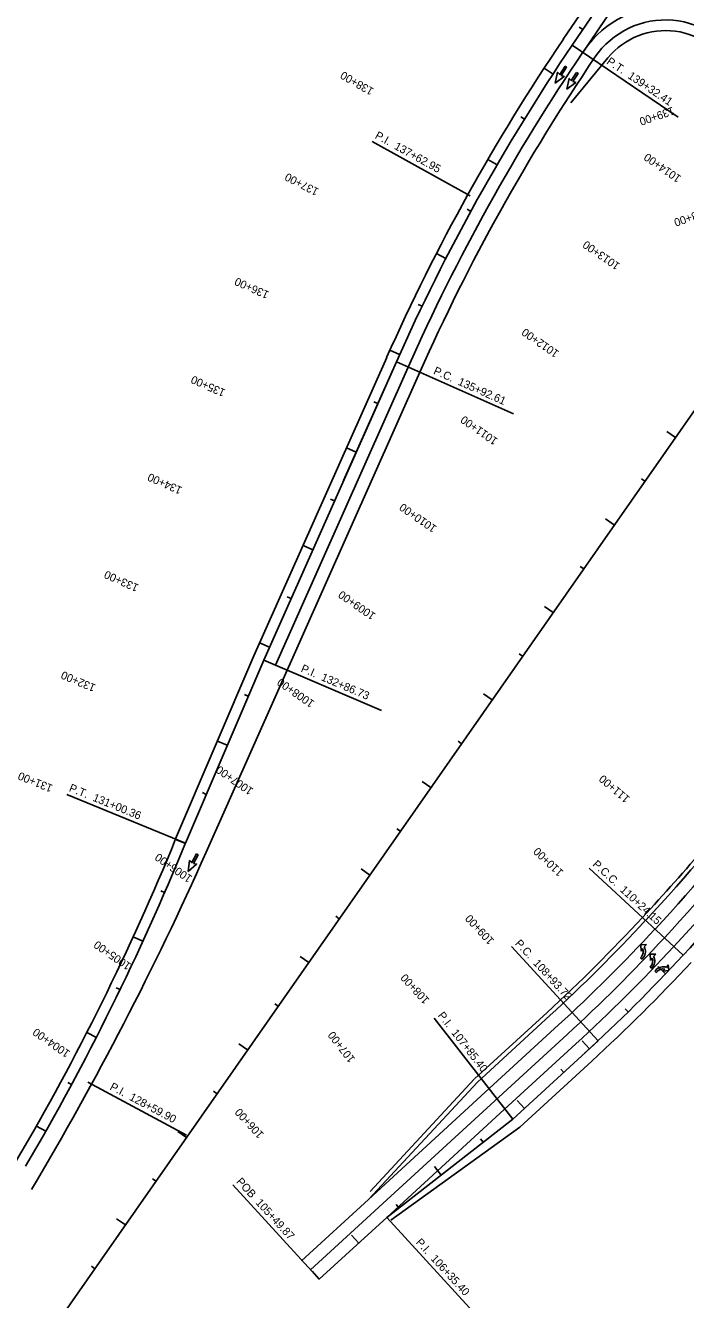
# Model space of a CAD drawing. Extents: x 955284 to 958152, y 796315 to 801506.
# Drawn here: x 956055 to 956673, y 797300 to 798494 of the extents above; entities that cross this region are included whole.
import ezdxf

# ---------------------------------------------------------------- set-up
doc = ezdxf.new("R2010")
doc.units = 0
for name, color, linetype in [('MAIN_P_CONSTCL-Line', 7, 'Continuous'), ('MAIN_P_CONSTCL-PC-PT-Sta-Ldr-Line', 7, 'Continuous'), ('MAIN_P_CONSTCL-PC-PT-Sta-Ldr-Text', 7, 'Continuous'), ('MAIN_P_CONSTCL-Tic-Sta-Line', 7, 'Continuous'), ('MAIN_P_CONSTCL-Tic-Sta-Text', 7, 'Continuous'), ('MAIN_P_EPSHLDR-Line', 7, 'Continuous'), ('MAIN_P_SIDECL-Line', 7, 'Continuous'), ('SIGN_P_SM-Cell', 7, 'Continuous'), ('SIGN_P_SM-Markings', 7, 'Continuous')]:
    doc.layers.add(name, color=color, linetype=linetype)

msp = doc.modelspace()

# ---------------------------------------------------------------- linework, layer by layer
at = {"layer": 'MAIN_P_CONSTCL-Line'}
for p, q in [((956567.2, 798475.4), (956614.7, 798545.6)), ((956278.2, 797899.3), (956402.5, 798178.7)), ((956204.9, 797727.9), (956278.2, 797899.3))]:
    msp.add_line(p, q, dxfattribs=at)
for centre, radius, start, end in [((958161.3, 797396.3), 1925, 145.9027, 156.0165), ((954029.7, 798615.9), 2349.5, 329.5437, 337.7936)]:
    msp.add_arc(centre, radius, start, end, dxfattribs=at)
at = {"layer": 'MAIN_P_CONSTCL-PC-PT-Sta-Ldr-Line'}
for points in [[(956567.2, 798475.4), (956666.6, 798408.1)], [(956471.7, 798334.4), (956379.9, 798385.3)], [(956402.5, 798178.7), (956512.1, 798129.9)], [(956278.2, 797899.3), (956388.5, 797852.1)], [(956204.9, 797727.9), (956093.8, 797773.2)], [(956671.3, 797622.8), (956583.2, 797704.3)], [(956591.5, 797542.5), (956510.4, 797630.9)], [(956511.7, 797469.3), (956437.9, 797563.9)], [(956113.4, 797503.7), (956206, 797454.2)], [(956330.3, 797319.3), (956249.2, 797407.7)], [(956393.4, 797377.1), (956474.5, 797288.6)]]:
    msp.add_lwpolyline(points, dxfattribs=at)
at = {"layer": 'MAIN_P_CONSTCL-Tic-Sta-Line'}
for points in [[(956573.8, 798492.2), (956577.1, 798490)], [(956540.9, 798453.9), (956549.3, 798448.4)], [(956519.1, 798408.3), (956522.5, 798406.2)], [(956488.2, 798368.3), (956496.8, 798363.3)], [(956468.8, 798321.7), (956472.3, 798319.7)], [(956440, 798280.1), (956448.9, 798275.6)], [(956423, 798232.5), (956426.6, 798230.8)], [(956396.4, 798189.6), (956405.5, 798185.5)], [(956381.5, 798141.4), (956385.2, 798139.8)], [(956655.8, 798113.6), (956664, 798107.8)], [(956355.7, 798098.2), (956364.9, 798094.1)], [(956632.1, 798069.1), (956635.3, 798066.8)], [(956340.9, 798050), (956344.5, 798048.4)], [(956598.5, 798031.6), (956606.7, 798025.8)], [(956315.1, 798006.8), (956324.2, 798002.7)], [(956574.8, 797987.1), (956578.1, 797984.9)], [(956300.2, 797958.7), (956303.9, 797957.1)], [(956541.3, 797949.6), (956549.5, 797943.9)], [(956274.4, 797915.4), (956283.6, 797911.4)], [(956517.5, 797905.2), (956520.8, 797902.9)], [(956260.1, 797867), (956263.7, 797865.5)], [(956484, 797867.6), (956492.2, 797861.9)], [(956234.9, 797823.4), (956244.1, 797819.5)], [(956460.3, 797823.2), (956463.6, 797820.9)], [(956426.7, 797785.6), (956434.9, 797779.9)], [(956220.8, 797775.1), (956224.4, 797773.5)], [(956403, 797741.2), (956406.3, 797738.9)], [(956195.5, 797731.3), (956204.8, 797727.5)], [(956369.5, 797703.6), (956377.7, 797697.9)], [(956181.7, 797683), (956185.4, 797681.5)], [(956345.8, 797659.2), (956349, 797656.9)], [(956155.9, 797640), (956165, 797635.8)], [(956312.2, 797621.7), (956320.4, 797615.9)], [(956647.5, 797612.1), (956654.7, 797605.2)], [(956140.1, 797592.3), (956143.7, 797590.6)], [(956288.5, 797577.2), (956291.8, 797574.9)], [(956616.8, 797572.4), (956619.6, 797569.6)], [(956112.5, 797550.4), (956121.4, 797545.8)], [(956254.9, 797539.7), (956263.1, 797534)], [(956576.7, 797542.4), (956583.5, 797535.1)], [(956556.6, 797515.9), (956559.3, 797512.9)], [(956094.6, 797503.5), (956098.1, 797501.6)], [(956231.2, 797495.3), (956234.5, 797493)], [(956515.7, 797486.5), (956522.5, 797479.1)], [(956065.3, 797462.7), (956074, 797457.8)], [(956197.7, 797457.7), (956205.9, 797452)], [(956481.3, 797450.7), (956483.8, 797447.5)], [(956438.2, 797424.7), (956444.3, 797416.8)], [(956174, 797413.3), (956177.3, 797411)], [(956402.4, 797389.2), (956404.9, 797386)], [(956140.4, 797375.7), (956148.6, 797370)], [(956360.5, 797360.5), (956367.3, 797353.1)], [(956116.7, 797331.3), (956120, 797329)], [(956323.6, 797326.6), (956330.3, 797319.3)], [(956323.6, 797326.6), (956330.3, 797319.3)], [(956327.7, 797322.3), (956330.4, 797319.3)]]:
    msp.add_lwpolyline(points, dxfattribs=at)
at = {"layer": 'MAIN_P_EPSHLDR-Line'}
for p, q in [((956558.9, 798481), (956606.5, 798551.2)), ((956600.7, 798463.7), (956565.8, 798421.3)), ((956269, 797903.3), (956393.4, 798182.8)), ((956195.7, 797731.8), (956269, 797903.2)), ((956543.7, 797569.1), (956475.7, 797506.8)), ((956585.6, 797523.4), (956518.2, 797461.6)), ((956377.8, 797401.4), (956475.4, 797506.5)), ((956397.4, 797374.5), (956518.2, 797461.6))]:
    msp.add_line(p, q, dxfattribs=at)
for centre, radius, start, end in [((958161.3, 797396.3), 1935, 145.9027, 156.0165), ((956654.7, 798419.1), 70, 24.578, 140.4351), ((955115.6, 799061.8), 2067.2, 317.2303, 322.185), ((954029.7, 798615.9), 2339.5, 329.5437, 337.7936), ((955507.3, 798699.5), 1533.5, 312.5169, 317.2303), ((955507.3, 798699.5), 1595.5, 312.5169, 317.2303)]:
    msp.add_arc(centre, radius, start, end, dxfattribs=at)
at = {"layer": 'MAIN_P_SIDECL-Line'}
for p, q in [((955423.8, 796332.3), (957282.7, 798993.6)), ((956511.7, 797469.3), (956591.5, 797542.5)), ((956393.4, 797377.1), (956511.7, 797469.3)), ((956330.3, 797319.3), (956393.4, 797377.1))]:
    msp.add_line(p, q, dxfattribs=at)
for centre, radius, start, end in [((955115.6, 799061.8), 2119.2, 317.2303, 321.3335), ((955507.3, 798699.5), 1585.5, 312.5169, 317.2303)]:
    msp.add_arc(centre, radius, start, end, dxfattribs=at)
at = {"layer": 'SIGN_P_SM-Cell'}
for p, q in [((956636.7, 797632.7), (956631.4, 797632.6)), ((956631.4, 797632.6), (956631.7, 797626.7)), ((956631.7, 797626.7), (956633.3, 797628.9)), ((956634.7, 797630.6), (956636.7, 797632.7)), ((956645.5, 797623.8), (956640.2, 797623.7)), ((956640.2, 797623.7), (956640.6, 797617.8)), ((956643.5, 797621.7), (956645.5, 797623.8)), ((956632.1, 797621.3), (956631.3, 797620.4)), ((956631.3, 797620.4), (956632.7, 797619.2)), ((956632.7, 797619.2), (956633.7, 797620.4)), ((956640.9, 797612.4), (956640.2, 797611.5)), ((956640.2, 797611.5), (956641.6, 797610.3)), ((956640.6, 797617.8), (956642.1, 797620)), ((956641.6, 797610.3), (956642.6, 797611.5)), ((956654.1, 797609.7), (956652.1, 797607.9)), ((956657.2, 797613.7), (956655.5, 797611.4)), ((956657.9, 797608.5), (956657.2, 797613.7)), ((956645.6, 797608.9), (956644.6, 797607.7)), ((956644.6, 797607.7), (956645.9, 797606.5)), ((956645.9, 797606.5), (956646.7, 797607.3)), ((956652.1, 797607.9), (956657.9, 797608.5))]:
    msp.add_line(p, q, dxfattribs=at)
for points in [[(956560.6, 798455.6), (956555.7, 798447.9), (956553.6, 798450), (956551.4, 798439.9)], [(956551.4, 798439.9), (956559.7, 798446.2), (956557, 798447.1)], [(956557, 798447.1), (956562, 798454.7), (956560.6, 798455.6)], [(956571.4, 798449.9), (956566.4, 798442.2), (956564.4, 798444.3), (956562.1, 798434.2)], [(956567.8, 798441.3), (956572.7, 798449), (956571.4, 798449.9)], [(956562.1, 798434.2), (956570.5, 798440.5), (956567.8, 798441.3)], [(956215.3, 797717.6), (956211, 797709.5), (956208.8, 797711.4), (956207.5, 797701.1)], [(956212.5, 797708.7), (956216.7, 797716.8), (956215.3, 797717.6)], [(956207.5, 797701.1), (956215.3, 797708.1), (956212.5, 797708.7)]]:
    msp.add_lwpolyline(points, dxfattribs=at)
for centre, major_axis, start_param, end_param in [((956627.2, 797625.3), (4.61, 5.49), 4.713519, 5.907858), ((956627.2, 797625.3), (5.95, 7.09), 4.761865, 5.995538), ((956636, 797616.4), (5.95, 7.09), 4.761865, 5.995538), ((956636, 797616.4), (4.61, 5.49), 4.713519, 5.907858), ((956651.4, 797603.2), (6.09, 6.96), 0.287648, 1.52132), ((956651.4, 797603.2), (4.72, 5.4), 0.375327, 1.569666)]:
    msp.add_ellipse(centre, major_axis=major_axis, ratio=0.879686, start_param=start_param, end_param=end_param, dxfattribs=at)
at = {"layer": 'SIGN_P_SM-Markings'}
for p, q in [((956614.7, 798545.6), (956567.2, 798475.4)), ((956577.2, 798468.7), (956624.7, 798538.9)), ((956278.2, 797899.3), (956402.5, 798178.7)), ((956289.1, 797894.4), (956413.5, 798173.8)), ((956402.5, 798178.7), (956353, 798067.5)), ((956224.3, 797719.2), (956424.4, 798169)), ((956278.2, 797899.3), (956204.9, 797727.9)), ((956546.4, 797566.2), (956478.4, 797503.8)), ((956554.5, 797557.4), (956485.7, 797494.3)), ((956562.6, 797548.5), (956322, 797327.9)), ((956570.7, 797539.7), (956503.6, 797478.1)), ((956591.5, 797542.5), (956511.7, 797469.3)), ((956376.3, 797393.9), (956478.4, 797503.8)), ((956485.7, 797494.3), (956376.3, 797393.9)), ((956503.6, 797478.1), (956393.4, 797377.1)), ((956393.4, 797377.1), (956511.7, 797469.3)), ((956376.3, 797393.9), (956313.7, 797336.5)), ((956393.4, 797377.1), (956330.3, 797319.3))]:
    msp.add_line(p, q, dxfattribs=at)
for centre, radius, start, end in [((956654.7, 798419.1), 92, 24.524, 145.8221), ((956654.7, 798419.1), 80, 24.524, 145.8221), ((958161.3, 797396.3), 1925, 145.9027, 156.0165), ((958161.3, 797396.3), 1913, 145.9027, 156.0165), ((958160.4, 797396.7), 1900, 145.8221, 156.0165), ((955115.6, 799061.8), 2071.2, 317.2303, 326.6042), ((955115.6, 799061.8), 2083.2, 317.2303, 326.6042), ((955115.6, 799061.8), 2095.2, 317.2303, 326.6042), ((955115.6, 799061.8), 2107.2, 317.2303, 326.7204), ((955115.6, 799061.8), 2119.2, 317.2303, 321.3335), ((954029.7, 798615.9), 2349.5, 329.5437, 337.7936), ((953472.5, 798943.5), 3011.8, 329.2405, 336.0165), ((955507.3, 798699.5), 1537.5, 312.5169, 317.2303), ((955507.3, 798699.5), 1549.5, 312.5169, 317.2303), ((955507.3, 798699.5), 1561.5, 312.5169, 317.2303), ((955507.3, 798699.5), 1573.5, 312.5169, 317.2303), ((955507.3, 798699.5), 1585.5, 312.5169, 317.2303)]:
    msp.add_arc(centre, radius, start, end, dxfattribs=at)

# ---------------------------------------------------------------- texts
at = {"layer": 'MAIN_P_CONSTCL-PC-PT-Sta-Ldr-Text'}
for s, rotation, p in [('P.T.  139+32.41', 325.9027, (956598.8, 798458.5)), ('P.I.  137+62.95', 330.9596, (956381.8, 798388.6)), ('P.C.  135+92.61', 336.0165, (956436.6, 798167.7)), ('P.I.  132+86.73', 336.8619, (956312.4, 797888.7)), ('P.T.  131+00.36', 337.7936, (956095.2, 797776.7)), ('P.C.C.  110+24.15', 317.2303, (956585.7, 797707.1)), ('P.C.  108+93.72', 312.5169, (956513.2, 797633.4)), ('P.I.  107+85.40', 307.9283, (956440.9, 797566.2)), ('P.I.  128+59.90', 331.9095, (956133.4, 797497.3)), ('POB  105+49.87', 312.5169, (956252, 797410.2)), ('P.I.  106+35.40', 312.5169, (956420.2, 797353.3))]:
    msp.add_text(s, height=7.5, rotation=rotation, dxfattribs=at).set_placement(p)
at = {"layer": 'MAIN_P_CONSTCL-Tic-Sta-Text'}
for s, rotation, p in [('138+00', 149.8437, (956382, 798434.4)), ('139+00', 198.9177, (956661.4, 798417.9)), ('1014+00', 145.0669, (956670, 798352.2)), ('137+00', 152.8201, (956330.5, 798340.6)), ('138+00', 198.9177, (956693.8, 798323.3)), ('1013+00', 145.0669, (956612.7, 798270.2)), ('136+00', 155.7965, (956283.9, 798244.2)), ('1012+00', 145.0669, (956555.5, 798188.2)), ('135+00', 156.0165, (956243, 798152.4)), ('1011+00', 145.0669, (956498.2, 798106.2)), ('134+00', 156.0165, (956202.4, 798061)), ('1010+00', 145.0669, (956440.9, 798024.2)), ('133+00', 156.0165, (956161.7, 797969.7)), ('1009+00', 145.0669, (956383.7, 797942.3)), ('132+00', 156.8619, (956121.4, 797876)), ('1008+00', 145.0669, (956326.4, 797860.3)), ('131+00', 157.7848, (956081.2, 797782)), ('1007+00', 145.0669, (956269.1, 797778.3)), ('111+00', 139.2811, (956621.9, 797770.3)), ('1006+00', 145.0669, (956211.9, 797696.3)), ('110+00', 136.3576, (956559.6, 797701.1)), ('109+00', 132.744, (956494.6, 797636.8)), ('1005+00', 145.0669, (956154.6, 797614.3)), ('108+00', 132.5169, (956434, 797581.2)), ('1004+00', 145.0669, (956097.4, 797532.4)), ('107+00', 127.9283, (956364.3, 797525.6)), ('106+00', 132.5169, (956278.8, 797455.2))]:
    msp.add_text(s, height=7.5, rotation=rotation, dxfattribs=at).set_placement(p)

doc.saveas('drawing.dxf')
